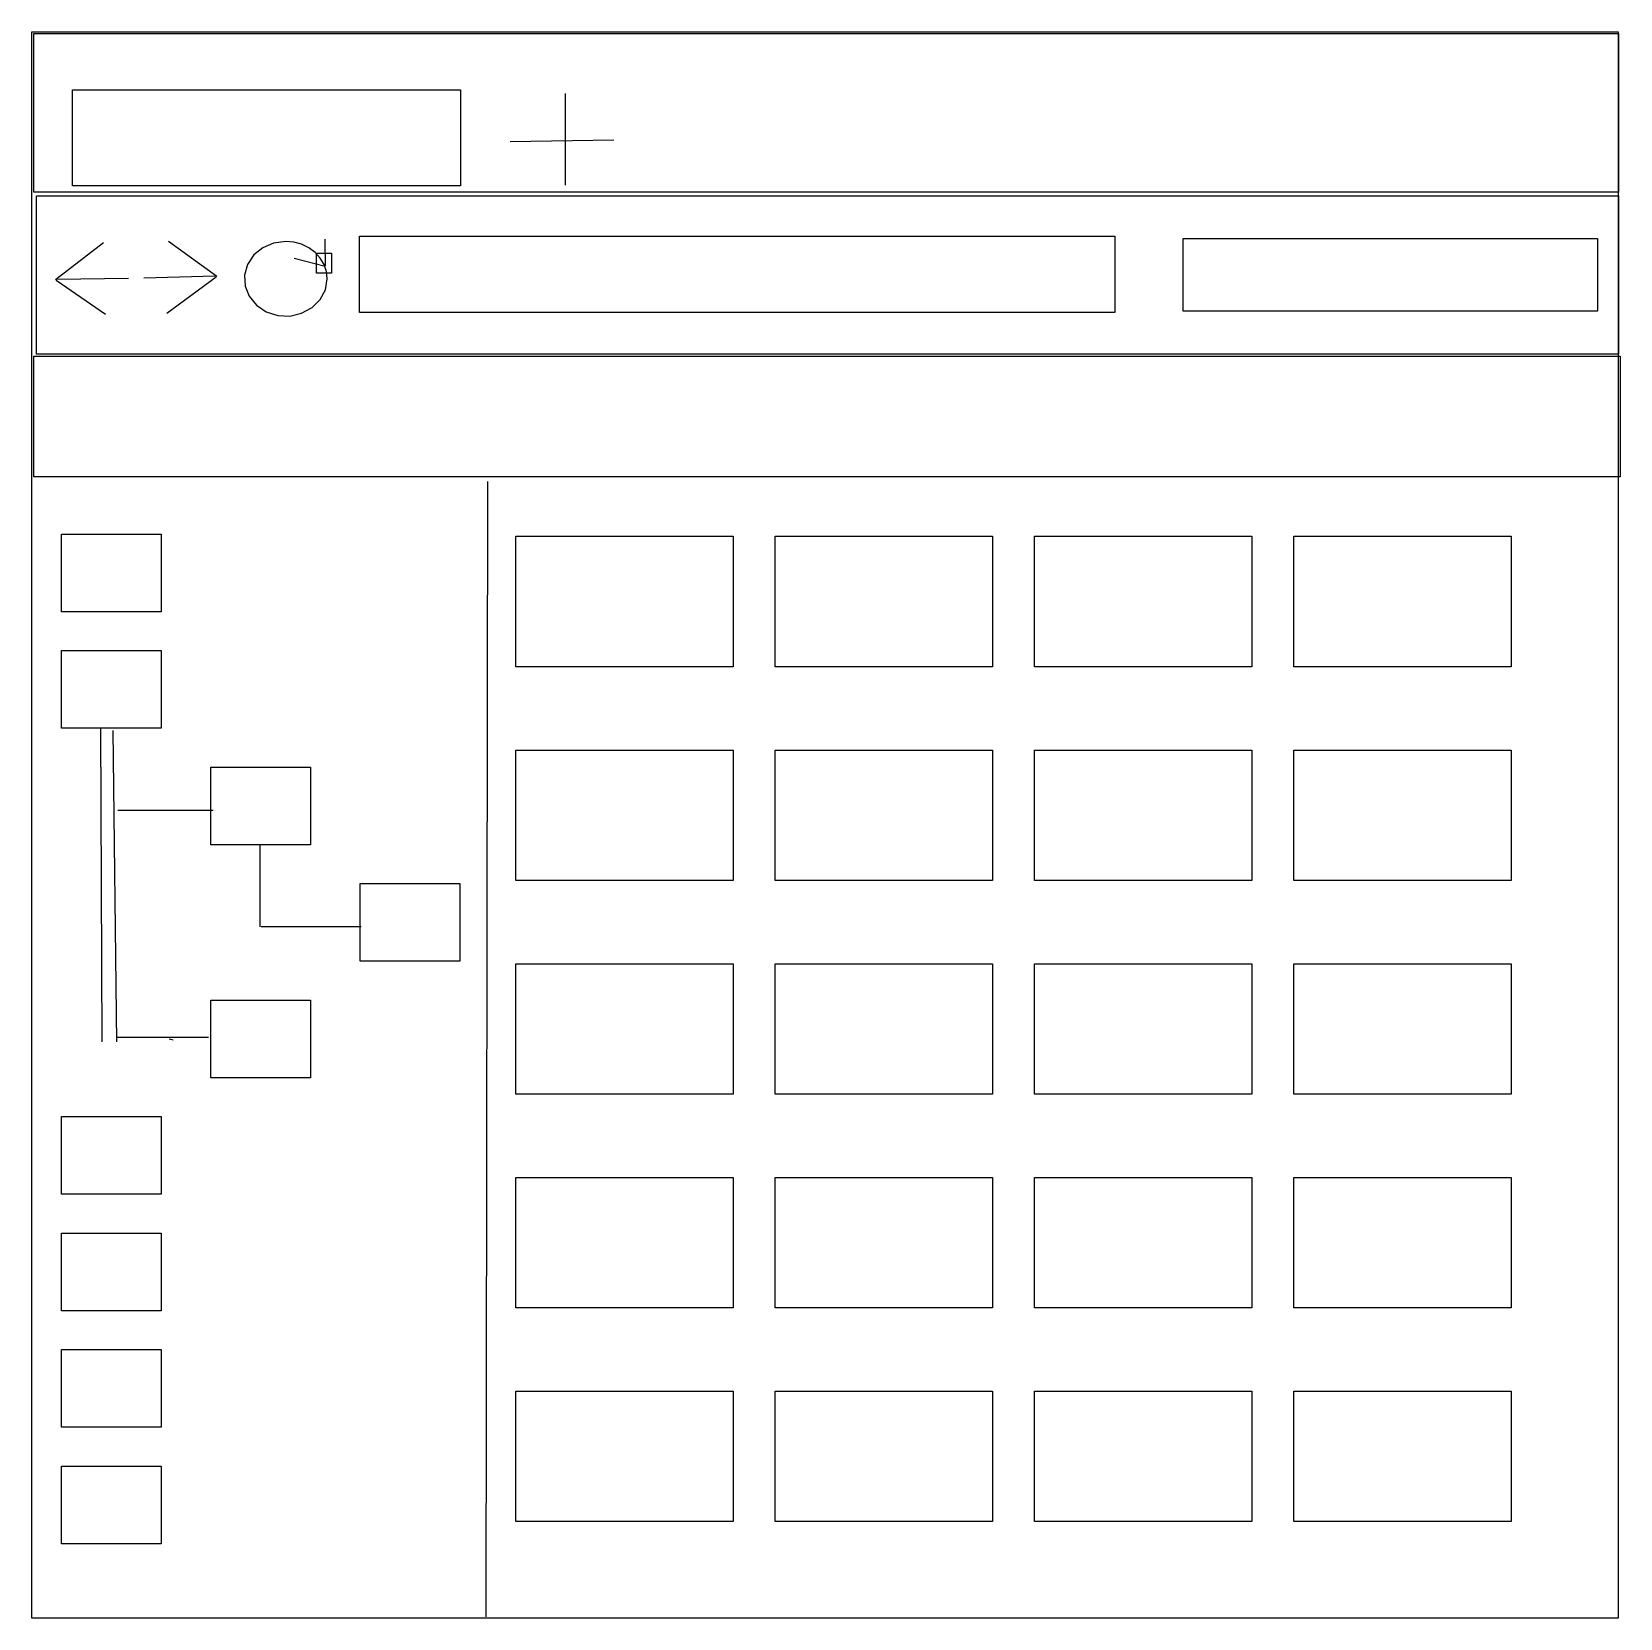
# Model space of a CAD drawing. Extents: x 16 to 241, y 14 to 239.
import ezdxf

# ---------------------------------------------------------------- set-up
doc = ezdxf.new("R2010")
doc.units = 0

msp = doc.modelspace()

# ---------------------------------------------------------------- linework, layer by layer
at = {"layer": 'Layer 1'}
for p, q in [((15.622904, 239.051199), (240.622904, 239.051199)), ((15.622904, 14.051199), (15.622904, 239.051199)), ((240.622904, 239.051199), (240.622904, 14.051199)), ((15.938021, 238.796502), (240.662131, 238.796502)), ((15.938021, 216.316411), (15.938021, 238.796502)), ((240.662131, 238.796502), (240.662131, 216.316411)), ((21.394562, 230.830282), (76.421986, 230.830282)), ((21.394562, 217.18208), (21.394562, 230.830282)), ((76.421986, 230.830282), (76.421986, 217.18208)), ((91.32815, 217.312739), (91.32815, 230.289656)), ((83.49303, 223.473398), (98.18388, 223.718246)), ((240.662131, 216.316411), (15.938021, 216.316411)), ((76.421986, 217.18208), (21.394562, 217.18208)), ((16.315874, 215.803894), (240.651204, 215.803894)), ((16.315874, 193.32303), (16.315874, 215.803894)), ((240.651204, 215.803894), (240.651204, 193.32303)), ((57.188662, 209.623721), (57.231942, 205.858073)), ((62.091331, 210.053387), (169.242531, 210.053387)), ((62.091331, 199.259244), (62.091331, 210.053387)), ((169.242531, 210.053387), (169.242531, 199.259244)), ((178.94019, 209.737606), (237.687718, 209.737606)), ((178.94019, 199.403269), (178.94019, 209.737606)), ((237.687718, 209.737606), (237.687718, 199.403269)), ((25.816394, 209.115187), (18.977628, 203.877905)), ((35.033736, 209.344231), (41.872502, 204.383161)), ((47.109273, 207.394886), (46.209947, 206.047597)), ((48.378012, 208.427155), (47.109273, 207.394886)), ((49.92233, 209.08793), (48.378012, 208.427155)), ((51.648394, 209.320738), (49.92233, 209.08793)), ((52.802162, 209.217916), (51.648394, 209.320738)), ((51.648394, 209.320738), (51.648394, 209.320738)), ((53.901072, 208.917131), (52.802162, 209.217916)), ((54.914245, 208.429905), (53.901072, 208.917131)), ((55.810801, 207.767757), (54.914245, 208.429905)), ((56.54592, 206.960198), (55.810801, 207.767757)), ((56.020011, 207.632689), (58.140894, 207.632689)), ((56.020011, 204.819273), (56.020011, 207.632689)), ((58.140894, 207.632689), (58.140894, 204.819273)), ((46.209947, 206.047597), (45.788201, 204.522125)), ((52.86033, 206.940155), (57.231945, 205.81479)), ((57.086841, 206.047597), (56.54592, 206.960198)), ((57.420773, 205.05777), (57.086841, 206.047597)), ((57.534926, 204.01853), (57.420773, 205.05777)), ((26.076094, 198.943606), (19.064195, 203.791339)), ((29.322344, 204.051038), (19.194045, 203.921189)), ((31.527886, 204.13848), (41.656185, 204.417704)), ((34.774136, 199.162161), (41.786035, 204.293098)), ((45.788201, 204.522125), (45.87497, 202.984121)), ((45.87497, 202.984121), (46.448237, 201.533281)), ((58.140894, 204.819273), (56.020011, 204.819273)), ((57.276462, 202.463803), (57.534926, 204.01853)), ((46.448237, 201.533281), (47.485987, 200.269303)), ((55.396838, 199.929984), (56.542867, 201.072781)), ((56.542867, 201.072781), (57.276462, 202.463803)), ((47.485987, 200.269303), (48.889261, 199.334565)), ((48.889261, 199.334565), (50.499989, 198.818203)), ((50.499989, 198.818203), (52.207487, 198.740047)), ((52.207487, 198.740047), (53.901072, 199.119929)), ((53.901072, 199.119929), (55.396838, 199.929984)), ((169.242531, 199.259244), (62.091331, 199.259244)), ((237.687718, 199.403269), (178.94019, 199.403269)), ((15.92806, 193.020004), (240.91695, 193.020004)), ((15.92806, 175.906631), (15.92806, 193.020004)), ((240.651204, 193.32303), (16.315874, 193.32303)), ((240.91695, 193.020004), (240.91695, 175.906631)), ((240.91695, 175.906631), (15.92806, 175.906631)), ((80.253462, 175.261263), (80.033339, 14.25447)), ((19.857416, 167.803223), (33.988124, 167.803223)), ((19.857416, 156.788918), (19.857416, 167.803223)), ((33.988124, 167.803223), (33.988124, 156.788918)), ((84.290981, 167.493375), (115.116829, 167.493375)), ((84.290981, 148.985026), (84.290981, 167.493375)), ((115.116829, 167.493375), (115.116829, 148.985026)), ((121.066349, 167.493375), (151.892197, 167.493375)), ((121.066349, 148.985026), (121.066349, 167.493375)), ((151.892197, 167.493375), (151.892197, 148.985026)), ((157.841722, 167.493375), (188.66757, 167.493375)), ((157.841722, 148.985026), (157.841722, 167.493375)), ((188.66757, 167.493375), (188.66757, 148.985026)), ((194.617085, 167.493375), (225.442934, 167.493375)), ((194.617085, 148.985026), (194.617085, 167.493375)), ((225.442934, 167.493375), (225.442934, 148.985026)), ((33.988124, 156.788918), (19.857416, 156.788918)), ((19.857416, 151.28188), (33.988124, 151.28188)), ((19.857416, 140.267575), (19.857416, 151.28188)), ((33.988124, 151.28188), (33.988124, 140.267575)), ((115.116829, 148.985026), (84.290981, 148.985026)), ((151.892197, 148.985026), (121.066349, 148.985026)), ((188.66757, 148.985026), (157.841722, 148.985026)), ((225.442934, 148.985026), (194.617085, 148.985026)), ((33.988124, 140.267575), (19.857416, 140.267575)), ((25.372637, 140.31347), (25.54577, 95.81821)), ((27.10397, 139.96721), (27.623368, 95.81821)), ((84.290981, 137.183375), (115.116829, 137.183375)), ((84.290981, 118.675026), (84.290981, 137.183375)), ((115.116829, 137.183375), (115.116829, 118.675026)), ((121.066349, 137.183375), (151.892197, 137.183375)), ((121.066349, 118.675026), (121.066349, 137.183375)), ((151.892197, 137.183375), (151.892197, 118.675026)), ((157.841722, 137.183375), (188.66757, 137.183375)), ((157.841722, 118.675026), (157.841722, 137.183375)), ((188.66757, 137.183375), (188.66757, 118.675026)), ((194.617085, 137.183375), (225.442934, 137.183375)), ((194.617085, 118.675026), (194.617085, 137.183375)), ((225.442934, 137.183375), (225.442934, 118.675026)), ((41.02409, 134.76051), (55.154798, 134.76051)), ((41.02409, 123.746205), (41.02409, 134.76051)), ((55.154798, 134.76051), (55.154798, 123.746205)), ((27.822658, 128.67659), (41.360674, 128.67659)), ((55.154798, 123.746205), (41.02409, 123.746205)), ((47.988811, 123.68258), (47.988811, 112.11353)), ((62.190762, 118.23914), (76.32147, 118.23914)), ((62.190762, 107.224835), (62.190762, 118.23914)), ((76.32147, 118.23914), (76.32147, 107.224835)), ((115.116829, 118.675026), (84.290981, 118.675026)), ((151.892197, 118.675026), (121.066349, 118.675026)), ((188.66757, 118.675026), (157.841722, 118.675026)), ((225.442934, 118.675026), (194.617085, 118.675026)), ((48.172448, 112.17475), (62.35409, 112.17475)), ((76.32147, 107.224835), (62.190762, 107.224835)), ((84.290981, 106.874375), (115.116829, 106.874375)), ((84.290981, 88.366026), (84.290981, 106.874375)), ((115.116829, 106.874375), (115.116829, 88.366026)), ((121.066349, 106.874375), (151.892197, 106.874375)), ((121.066349, 88.366026), (121.066349, 106.874375)), ((151.892197, 106.874375), (151.892197, 88.366026)), ((157.841722, 106.874375), (188.66757, 106.874375)), ((157.841722, 88.366026), (157.841722, 106.874375)), ((188.66757, 106.874375), (188.66757, 88.366026)), ((194.617085, 106.874375), (225.442934, 106.874375)), ((194.617085, 88.366026), (194.617085, 106.874375)), ((225.442934, 106.874375), (225.442934, 88.366026)), ((41.02409, 101.71779), (55.154798, 101.71779)), ((41.02409, 90.703485), (41.02409, 101.71779)), ((55.154798, 101.71779), (55.154798, 90.703485)), ((27.700233, 96.46865), (40.678643, 96.46865)), ((35.657777, 96.01481), (35.10687, 96.19845)), ((55.154798, 90.703485), (41.02409, 90.703485)), ((115.116829, 88.366026), (84.290981, 88.366026)), ((151.892197, 88.366026), (121.066349, 88.366026)), ((188.66757, 88.366026), (157.841722, 88.366026)), ((225.442934, 88.366026), (194.617085, 88.366026)), ((19.857416, 85.19643), (33.988124, 85.19643)), ((19.857416, 74.182125), (19.857416, 85.19643)), ((33.988124, 85.19643), (33.988124, 74.182125)), ((84.290981, 76.564375), (115.116829, 76.564375)), ((84.290981, 58.056026), (84.290981, 76.564375)), ((115.116829, 76.564375), (115.116829, 58.056026)), ((121.066349, 76.564375), (151.892197, 76.564375)), ((121.066349, 58.056026), (121.066349, 76.564375)), ((151.892197, 76.564375), (151.892197, 58.056026)), ((157.841722, 76.564375), (188.66757, 76.564375)), ((157.841722, 58.056026), (157.841722, 76.564375)), ((188.66757, 76.564375), (188.66757, 58.056026)), ((194.617085, 76.564375), (225.442934, 76.564375)), ((194.617085, 58.056026), (194.617085, 76.564375)), ((225.442934, 76.564375), (225.442934, 58.056026)), ((33.988124, 74.182125), (19.857416, 74.182125)), ((19.857416, 68.67506), (33.988124, 68.67506)), ((19.857416, 57.660755), (19.857416, 68.67506)), ((33.988124, 68.67506), (33.988124, 57.660755)), ((33.988124, 57.660755), (19.857416, 57.660755)), ((115.116829, 58.056026), (84.290981, 58.056026)), ((151.892197, 58.056026), (121.066349, 58.056026)), ((188.66757, 58.056026), (157.841722, 58.056026)), ((225.442934, 58.056026), (194.617085, 58.056026)), ((19.857416, 52.15372), (33.988124, 52.15372)), ((19.857416, 41.139415), (19.857416, 52.15372)), ((33.988124, 52.15372), (33.988124, 41.139415)), ((84.290981, 46.255375), (115.116829, 46.255375)), ((84.290981, 27.747026), (84.290981, 46.255375)), ((115.116829, 46.255375), (115.116829, 27.747026)), ((121.066349, 46.255375), (151.892197, 46.255375)), ((121.066349, 27.747026), (121.066349, 46.255375)), ((151.892197, 46.255375), (151.892197, 27.747026)), ((157.841722, 46.255375), (188.66757, 46.255375)), ((157.841722, 27.747026), (157.841722, 46.255375)), ((188.66757, 46.255375), (188.66757, 27.747026)), ((194.617085, 46.255375), (225.442934, 46.255375)), ((194.617085, 27.747026), (194.617085, 46.255375)), ((225.442934, 46.255375), (225.442934, 27.747026)), ((33.988124, 41.139415), (19.857416, 41.139415)), ((19.857416, 35.63235), (33.988124, 35.63235)), ((19.857416, 24.618045), (19.857416, 35.63235)), ((33.988124, 35.63235), (33.988124, 24.618045)), ((115.116829, 27.747026), (84.290981, 27.747026)), ((151.892197, 27.747026), (121.066349, 27.747026)), ((188.66757, 27.747026), (157.841722, 27.747026)), ((225.442934, 27.747026), (194.617085, 27.747026)), ((33.988124, 24.618045), (19.857416, 24.618045)), ((240.622904, 14.051199), (15.622904, 14.051199))]:
    msp.add_line(p, q, dxfattribs=at)

doc.saveas('drawing.dxf')
